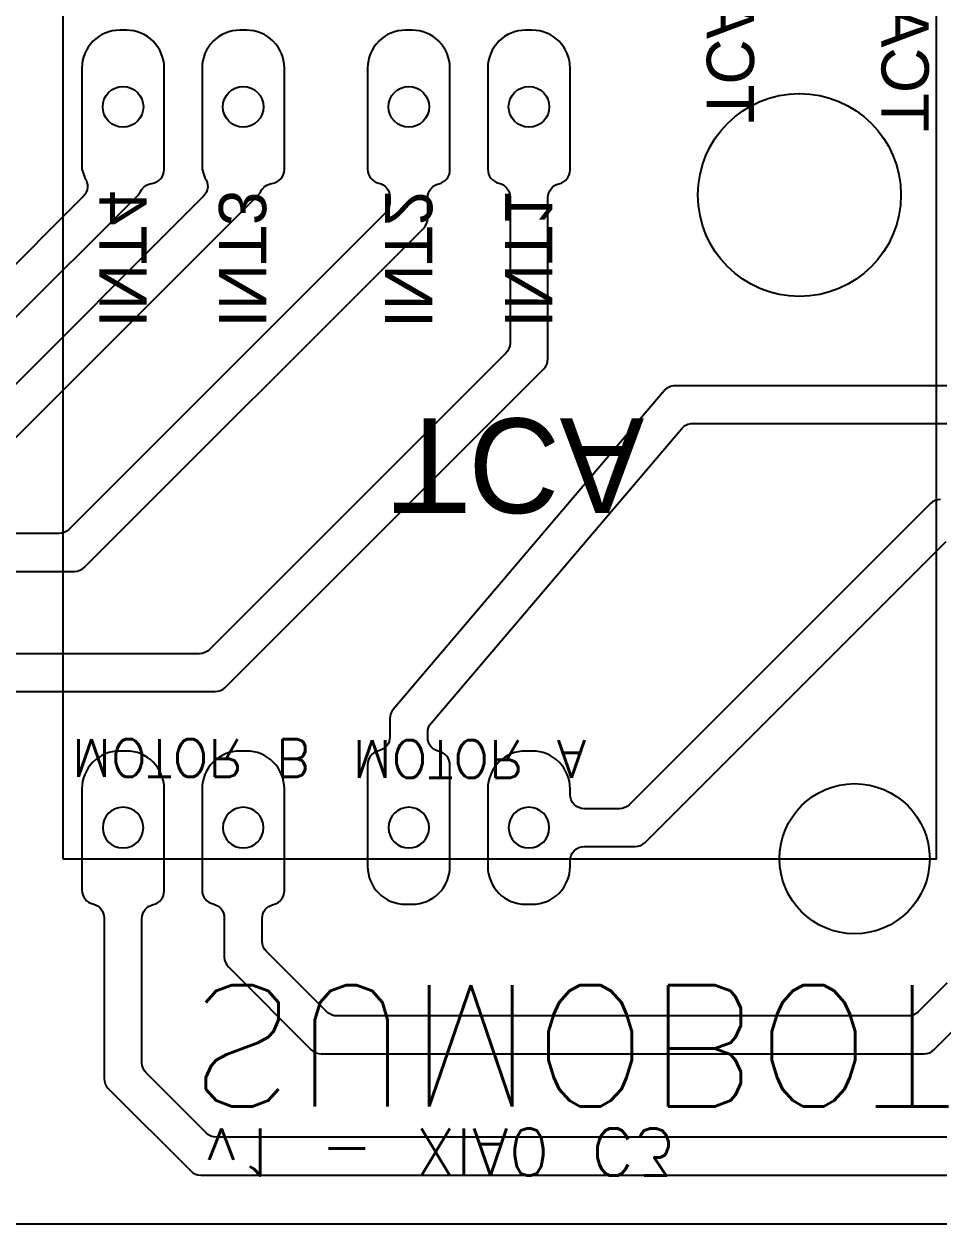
# Model space of a CAD drawing. Extents: x -38 to 99, y -101 to 35.
# Drawn here: x -12.39 to 6.95, y -16 to 9.37 of the extents above; entities that cross this region are included whole.
import ezdxf

# ---------------------------------------------------------------- set-up
doc = ezdxf.new("R2010")
doc.units = 0
for name, color, linetype in [('DEFAULT', 7, 'CONTINUOUS'), ('HOLES', 7, 'CONTINUOUS'), ('MASK', 7, 'CONTINUOUS'), ('TRACES', 108, 'CONTINUOUS')]:
    doc.layers.add(name, color=color, linetype=linetype)
doc.styles.add('DEFAULT', font='txt')
doc.styles.add('MTXPL_BAHNSCHRIFT', font='txt.shx', dxfattribs={"height": 0.2})
doc.styles.add('MTXPL_CONSOLAS', font='txt.shx', dxfattribs={"height": 0.2})

msp = doc.modelspace()

# ---------------------------------------------------------------- linework, layer by layer
at = {"layer": 'DEFAULT'}
msp.add_lwpolyline([(-33, -12), (-33, -15, -0.414214), (-34, -16), (-37, -16, -0.414214), (-38, -15), (-38, 22.426, -0.414214), (-37, 23.426), (15.7, 23.426, -0.414214), (16.7, 22.426), (16.7, 19, -0.414214), (15.7, 18), (11, 18, 0.414214), (10, 17), (10, 12, 0.414214), (11, 11), (15.7, 11, -0.414214), (16.7, 10), (16.7, -15, -0.414214), (15.7, -16), (-13, -16, -0.414214), (-14, -15), (-14, -12, 0.414214), (-15, -11), (-32, -11, 0.414214)], format="xyb", close=True, dxfattribs=at)
at = {"layer": 'HOLES'}
for centre, radius in [((-10.3, 7.62), 0.43), ((-7.76, 7.62), 0.43), ((-4.26, 7.62), 0.43), ((-1.72, 7.62), 0.43), ((3.998, 5.756), 2.145), ((5.164, -8.277), 1.587)]:
    msp.add_circle(centre, radius, dxfattribs=at)
at = {"layer": 'HOLES', "extrusion": (0, 0, -1)}
for centre in [(10.3, -7.62), (7.76, -7.62), (4.26, -7.62), (1.72, -7.62)]:
    msp.add_circle(centre, 0.43, dxfattribs=at)
at = {"layer": 'MASK'}
msp.add_lwpolyline([(-11.574, -8.276), (6.892, -8.276), (6.892, 11.915), (-11.574, 11.915)], close=True, dxfattribs=at)
at = {"layer": 'TRACES'}
for points in [[(-24.094, -2.202), (-11.325, -2.202, 0.198912), (-11.113, -2.114), (-3.948, 5.051, 0.198912), (-3.86, 5.263), (-3.86, 5.7, -0.3516), (-3.625, 5.993, 0.3516), (-3.39, 6.286), (-3.39, 8.44, 0.414214), (-4.19, 9.24), (-4.33, 9.24, 0.414214), (-5.13, 8.44), (-5.13, 6.3, 0.3516), (-4.895, 6.007, -0.3516), (-4.66, 5.714), (-4.66, 5.595, -0.198912), (-4.748, 5.383), (-11.445, -1.314, -0.198912), (-11.657, -1.402), (-24.426, -1.402, 0.198912)], [(-22.682, -4.742), (-8.352, -4.742, 0.198912), (-8.14, -4.654), (-1.408, 2.078, 0.198912), (-1.32, 2.29), (-1.32, 5.7, -0.3516), (-1.085, 5.993, 0.3516), (-0.85, 6.286), (-0.85, 8.44, 0.414214), (-1.65, 9.24), (-1.79, 9.24, 0.414214), (-2.59, 8.44), (-2.59, 6.3, 0.3516), (-2.355, 6.007, -0.3516), (-2.12, 5.714), (-2.12, 2.622, -0.198912), (-2.208, 2.41), (-8.471, -3.854, -0.198912), (-8.684, -3.942), (-23.013, -3.942, 0.198912)], [(-12.768, 0.426), (-7.448, 5.746), (-7.389, 5.829, -0.256918), (-7.154, 5.998, 0.379682), (-6.89, 6.296), (-6.89, 8.44, 0.414214), (-7.69, 9.24), (-7.83, 9.24, 0.414214), (-8.63, 8.44), (-8.63, 6.3), (-8.57, 6.12, -0.373255), (-8.598, 5.728), (-13.1, 1.226, -0.198912)], [(-12.768, 2.966), (-9.988, 5.746), (-9.929, 5.829, -0.256918), (-9.694, 5.998, 0.379682), (-9.43, 6.296), (-9.43, 8.44, 0.414214), (-10.23, 9.24), (-10.37, 9.24, 0.414214), (-11.17, 8.44), (-11.17, 6.3), (-11.11, 6.12, -0.373255), (-11.138, 5.728), (-13.1, 3.766, -0.198912)], [(7.974, 1.724), (1.367, 1.724, 0.220003), (1.139, 1.618), (-4.589, -5.119, 0.177991), (-4.66, -5.313), (-4.66, -5.7, -0.3516), (-4.895, -5.993, 0.3516), (-5.13, -6.286), (-5.13, -8.44, 0.414214), (-4.33, -9.24), (-4.19, -9.24, 0.414214), (-3.39, -8.44), (-3.39, -6.3, 0.3516), (-3.625, -6.007, -0.3516), (-3.86, -5.714), (-3.86, -5.607, -0.177991), (-3.789, -5.413), (1.509, 0.818, -0.220003), (1.737, 0.924), (8.305, 0.924, 0.198912)], [(6.979, -0.681, 0.198912), (6.766, -0.769), (0.404, -7.132, -0.198912), (0.191, -7.22), (-0.55, -7.22, -0.414214), (-0.85, -6.92), (-0.85, -6.8, 0.414214), (-1.65, -6), (-1.79, -6, 0.414214), (-2.59, -6.8), (-2.59, -8.44, 0.414214), (-1.79, -9.24), (-1.65, -9.24, 0.414214), (-0.85, -8.44), (-0.85, -8.32, -0.414214), (-0.55, -8.02), (0.523, -8.02, 0.198912), (0.735, -7.932), (7.098, -1.569, -0.198912)], [(8.898, -14.166), (-8.326, -14.166, -0.198912), (-8.538, -14.078), (-9.812, -12.804, -0.198912), (-9.9, -12.592), (-9.9, -9.54, -0.3516), (-9.665, -9.247, 0.3516), (-9.43, -8.954), (-9.43, -6.8, 0.414214), (-10.23, -6), (-10.37, -6, 0.414214), (-11.17, -6.8), (-11.17, -8.94, 0.3516), (-10.935, -9.233, -0.3516), (-10.7, -9.526), (-10.7, -12.923, 0.198912), (-10.612, -13.136), (-8.869, -14.878, 0.198912), (-8.657, -14.966), (9.23, -14.966, 0.198912)], [(10.212, -7.812), (6.51, -11.515, -0.198912), (6.298, -11.602), (-5.779, -11.602, -0.198912), (-5.991, -11.515), (-7.272, -10.234, -0.198912), (-7.36, -10.022), (-7.36, -9.54, -0.3516), (-7.125, -9.247, 0.3516), (-6.89, -8.954), (-6.89, -6.8, 0.414214), (-7.69, -6), (-7.83, -6, 0.414214), (-8.63, -6.8), (-8.63, -8.94, 0.3516), (-8.395, -9.233, -0.3516), (-8.16, -9.526), (-8.16, -10.353, 0.198912), (-8.072, -10.565), (-6.323, -12.315, 0.198912), (-6.111, -12.402), (6.629, -12.402, 0.198912), (6.841, -12.315), (11.012, -8.144, 0.198912)]]:
    msp.add_lwpolyline(points, format="xyb", dxfattribs=at)

# ---------------------------------------------------------------- texts
at = {"layer": 'MASK', "extrusion": (0, 0, -1)}
for s, height, rotation, style, p in [('TCA+', 1, 90, 'DEFAULT', (-5.731, 7.092)), ('TCA-', 1, 90, 'DEFAULT', (-2.037, 7.273)), ('INT4', 1, 90, 'DEFAULT', (10.8, 2.953)), ('INT3', 1, 90, 'DEFAULT', (8.274, 2.953)), ('INT2', 1, 90, 'DEFAULT', (4.763, 2.95)), ('INT1', 1, 90, 'DEFAULT', (2.225, 2.955)), ('TCA', 2, 180, 'DEFAULT', (4.635, 1.032)), ('MOTOR B', 0.8, 180, 'MTXPL_CONSOLAS', (11.379, -5.746)), ('MOTOR A', 0.8, 180, 'MTXPL_CONSOLAS', (5.444, -5.77)), ('SUMOBOT', 2.5615, 180, 'MTXPL_CONSOLAS', (8.879, -10.951)), ('v1 - XIA0 C3', 1, 180, 'MTXPL_BAHNSCHRIFT', (8.562, -13.978))]:
    msp.add_text(s, height=height, rotation=rotation, dxfattribs=dict(at, style=style)).set_placement(p)

doc.saveas('drawing.dxf')
